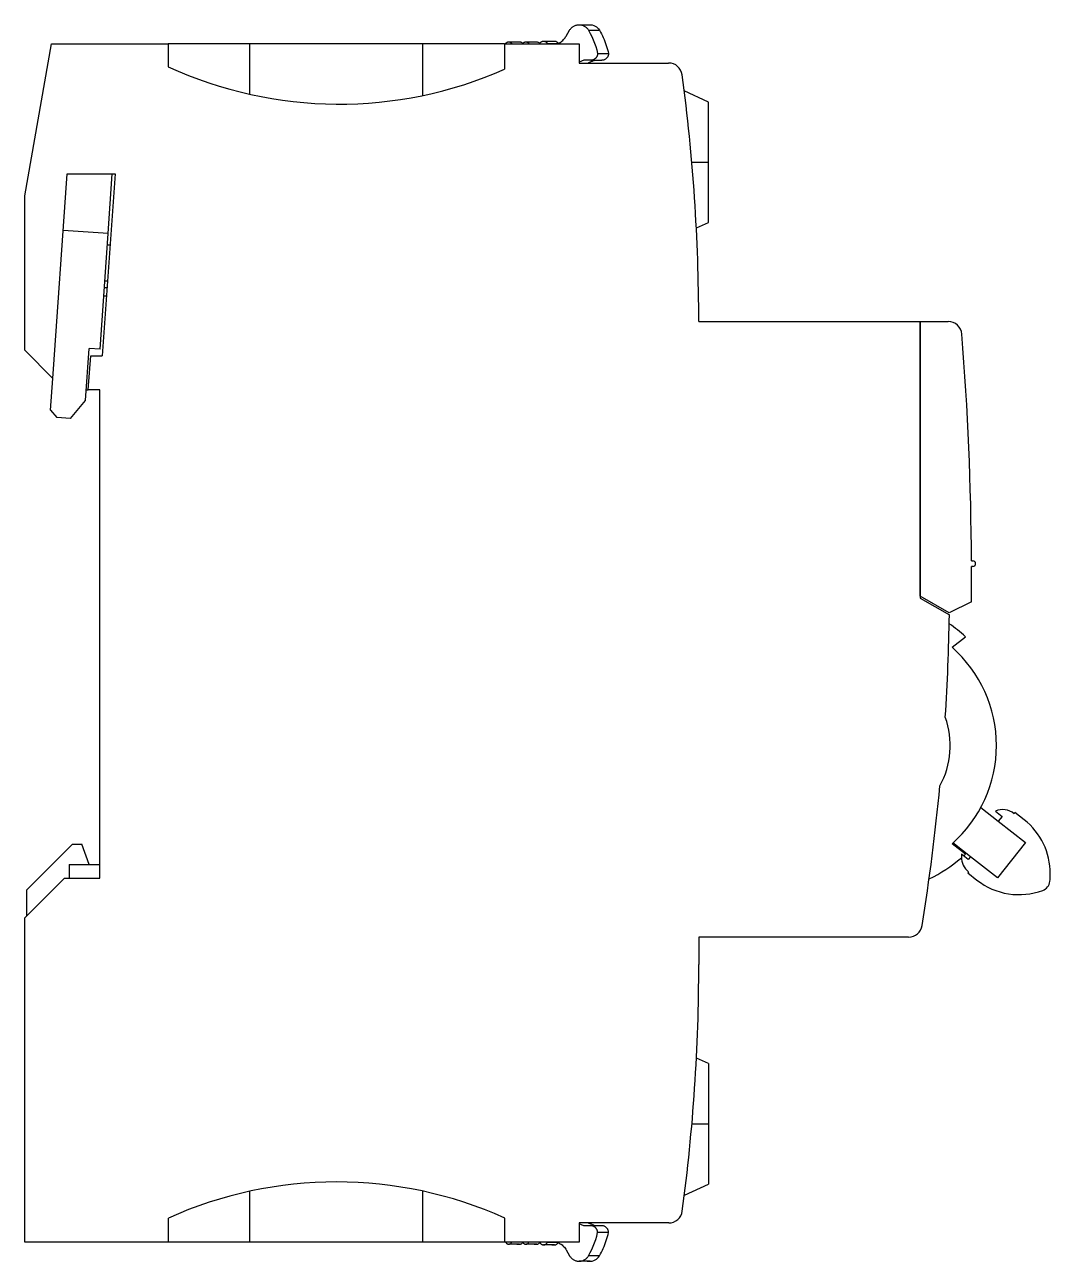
# Model space of a CAD drawing. Header units: millimetres. Extents: x 2268 to 4339, y 1619 to 2163.
# Drawn here: x 3846.4 to 3918.3, y 2011.3 to 2097.9 of the extents above; entities that cross this region are included whole.
import ezdxf

# ---------------------------------------------------------------- set-up
doc = ezdxf.new("R2010")
doc.units = ezdxf.units.MM

msp = doc.modelspace()

# ---------------------------------------------------------------- linework, layer by layer
for p, q in [((3884.841, 2097.748), (3884.882, 2097.771)), ((3884.882, 2097.771), (3884.924, 2097.792)), ((3884.924, 2097.792), (3884.968, 2097.81)), ((3884.968, 2097.81), (3885.012, 2097.826)), ((3885.012, 2097.826), (3885.058, 2097.839)), ((3885.058, 2097.839), (3885.104, 2097.849)), ((3885.104, 2097.849), (3885.15, 2097.856)), ((3885.15, 2097.856), (3885.197, 2097.861)), ((3885.197, 2097.861), (3885.244, 2097.862)), ((3885.244, 2097.862), (3885.292, 2097.861)), ((3885.244, 2097.862), (3885.367, 2097.862)), ((3885.292, 2097.861), (3885.339, 2097.856)), ((3885.339, 2097.856), (3885.385, 2097.849)), ((3885.367, 2097.862), (3885.479, 2097.862)), ((3885.385, 2097.849), (3885.431, 2097.839)), ((3885.431, 2097.839), (3885.477, 2097.826)), ((3885.477, 2097.826), (3885.521, 2097.81)), ((3885.479, 2097.862), (3885.58, 2097.862)), ((3885.521, 2097.81), (3885.565, 2097.792)), ((3885.565, 2097.792), (3885.607, 2097.771)), ((3885.58, 2097.862), (3885.67, 2097.862)), ((3885.607, 2097.771), (3885.648, 2097.748)), ((3885.67, 2097.862), (3885.75, 2097.862)), ((3885.75, 2097.862), (3885.819, 2097.862)), ((3885.819, 2097.862), (3885.878, 2097.862)), ((3885.878, 2097.862), (3885.926, 2097.862)), ((3885.926, 2097.862), (3885.963, 2097.862)), ((3885.963, 2097.862), (3885.989, 2097.862)), ((3885.989, 2097.862), (3886.005, 2097.862)), ((3886.005, 2097.862), (3886.011, 2097.862)), ((3886.011, 2097.862), (3886.064, 2097.86)), ((3886.064, 2097.86), (3886.17, 2097.846)), ((3886.17, 2097.846), (3886.273, 2097.816)), ((3886.273, 2097.816), (3886.37, 2097.773)), ((3886.37, 2097.773), (3886.461, 2097.716)), ((3884.211, 2096.88), (3884.26, 2096.942)), ((3884.26, 2096.942), (3884.305, 2097.006)), ((3884.305, 2097.006), (3884.346, 2097.072)), ((3884.346, 2097.072), (3884.581, 2097.479)), ((3884.581, 2097.479), (3884.606, 2097.519)), ((3884.606, 2097.519), (3884.633, 2097.558)), ((3884.633, 2097.558), (3884.663, 2097.594)), ((3884.663, 2097.594), (3884.695, 2097.629)), ((3884.695, 2097.629), (3884.728, 2097.662)), ((3884.728, 2097.662), (3884.764, 2097.693)), ((3884.764, 2097.693), (3884.802, 2097.721)), ((3884.802, 2097.721), (3884.841, 2097.748)), ((3885.648, 2097.748), (3885.687, 2097.722)), ((3885.687, 2097.722), (3885.725, 2097.693)), ((3885.725, 2097.693), (3885.761, 2097.662)), ((3885.761, 2097.662), (3885.794, 2097.629)), ((3885.794, 2097.629), (3885.826, 2097.595)), ((3885.826, 2097.595), (3885.856, 2097.558)), ((3885.856, 2097.558), (3885.883, 2097.519)), ((3885.883, 2097.519), (3885.908, 2097.479)), ((3885.908, 2097.479), (3886.029, 2097.26)), ((3885.908, 2097.479), (3886.069, 2097.479)), ((3886.029, 2097.26), (3886.139, 2097.035)), ((3886.069, 2097.479), (3886.211, 2097.479)), ((3886.139, 2097.035), (3886.24, 2096.806)), ((3886.211, 2097.479), (3886.334, 2097.479)), ((3886.334, 2097.479), (3886.438, 2097.479)), ((3886.438, 2097.479), (3886.523, 2097.479)), ((3886.461, 2097.716), (3886.543, 2097.647)), ((3886.523, 2097.479), (3886.589, 2097.479)), ((3886.543, 2097.647), (3886.614, 2097.568)), ((3886.589, 2097.479), (3886.636, 2097.479)), ((3886.614, 2097.568), (3886.674, 2097.479)), ((3886.636, 2097.479), (3886.665, 2097.479)), ((3886.665, 2097.479), (3886.674, 2097.479)), ((3886.674, 2097.479), (3886.746, 2097.352)), ((3886.746, 2097.352), (3886.814, 2097.223)), ((3886.814, 2097.223), (3886.879, 2097.092)), ((3886.879, 2097.092), (3886.94, 2096.959)), ((3886.94, 2096.959), (3886.998, 2096.825)), ((3846.413, 2085.893), (3848.285, 2096.518)), ((3848.285, 2096.518), (3856.468, 2096.518)), ((3856.468, 2096.518), (3856.468, 2094.918)), ((3862.166, 2096.518), (3856.468, 2096.518)), ((3862.166, 2096.518), (3862.166, 2092.999)), ((3874.282, 2096.518), (3862.166, 2096.518)), ((3874.282, 2096.518), (3874.282, 2092.907)), ((3880.028, 2096.518), (3874.282, 2096.518)), ((3880.028, 2096.518), (3885.246, 2096.518)), ((3880.028, 2096.518), (3880.028, 2094.748)), ((3880.096, 2096.518), (3880.104, 2096.536)), ((3880.104, 2096.536), (3880.114, 2096.554)), ((3880.114, 2096.554), (3880.126, 2096.57)), ((3880.126, 2096.57), (3880.138, 2096.585)), ((3880.138, 2096.585), (3880.152, 2096.6)), ((3880.152, 2096.6), (3880.168, 2096.613)), ((3880.168, 2096.613), (3880.184, 2096.625)), ((3880.184, 2096.625), (3880.201, 2096.635)), ((3880.201, 2096.635), (3880.219, 2096.644)), ((3880.219, 2096.644), (3880.237, 2096.651)), ((3880.237, 2096.651), (3880.257, 2096.657)), ((3880.257, 2096.657), (3880.276, 2096.661)), ((3880.276, 2096.661), (3880.296, 2096.664)), ((3880.296, 2096.664), (3880.316, 2096.665)), ((3880.316, 2096.665), (3880.336, 2096.664)), ((3880.316, 2096.665), (3880.438, 2096.665)), ((3880.336, 2096.664), (3880.357, 2096.661)), ((3880.357, 2096.661), (3880.377, 2096.657)), ((3880.377, 2096.657), (3880.396, 2096.651)), ((3880.396, 2096.651), (3880.415, 2096.643)), ((3880.415, 2096.643), (3880.434, 2096.634)), ((3880.434, 2096.634), (3880.451, 2096.623)), ((3880.438, 2096.665), (3880.55, 2096.665)), ((3880.451, 2096.623), (3880.467, 2096.611)), ((3880.467, 2096.611), (3880.483, 2096.597)), ((3880.483, 2096.597), (3880.497, 2096.583)), ((3880.497, 2096.583), (3880.51, 2096.567)), ((3880.51, 2096.567), (3880.521, 2096.55)), ((3880.521, 2096.55), (3880.531, 2096.532)), ((3880.531, 2096.532), (3880.532, 2096.529)), ((3880.531, 2096.532), (3880.692, 2096.532)), ((3880.532, 2096.529), (3880.533, 2096.527)), ((3880.533, 2096.527), (3880.534, 2096.525)), ((3880.534, 2096.525), (3880.536, 2096.523)), ((3880.536, 2096.523), (3880.537, 2096.52)), ((3880.537, 2096.52), (3880.538, 2096.518)), ((3880.55, 2096.665), (3880.651, 2096.665)), ((3880.651, 2096.665), (3880.742, 2096.665)), ((3880.692, 2096.532), (3880.834, 2096.532)), ((3880.742, 2096.665), (3880.821, 2096.665)), ((3880.821, 2096.665), (3880.891, 2096.665)), ((3880.834, 2096.532), (3880.957, 2096.532)), ((3880.891, 2096.665), (3880.949, 2096.665)), ((3880.949, 2096.665), (3880.997, 2096.665)), ((3880.957, 2096.532), (3881.061, 2096.532)), ((3880.997, 2096.665), (3881.034, 2096.665)), ((3881.034, 2096.665), (3881.061, 2096.665)), ((3881.061, 2096.665), (3881.077, 2096.665)), ((3881.061, 2096.532), (3881.146, 2096.532)), ((3881.077, 2096.665), (3881.082, 2096.665)), ((3881.082, 2096.665), (3881.112, 2096.663)), ((3881.112, 2096.663), (3881.145, 2096.656)), ((3881.145, 2096.656), (3881.161, 2096.652)), ((3881.146, 2096.532), (3881.212, 2096.532)), ((3881.161, 2096.652), (3881.177, 2096.645)), ((3881.177, 2096.645), (3881.192, 2096.638)), ((3881.192, 2096.638), (3881.207, 2096.63)), ((3881.207, 2096.63), (3881.234, 2096.61)), ((3881.212, 2096.532), (3881.259, 2096.532)), ((3881.234, 2096.61), (3881.259, 2096.587)), ((3881.259, 2096.587), (3881.28, 2096.561)), ((3881.259, 2096.532), (3881.288, 2096.532)), ((3881.28, 2096.561), (3881.289, 2096.547)), ((3881.288, 2096.532), (3881.297, 2096.532)), ((3881.289, 2096.547), (3881.297, 2096.532)), ((3881.292, 2096.518), (3881.293, 2096.52)), ((3881.293, 2096.52), (3881.294, 2096.523)), ((3881.294, 2096.523), (3881.295, 2096.525)), ((3881.295, 2096.525), (3881.297, 2096.527)), ((3881.297, 2096.532), (3881.297, 2096.531)), ((3881.297, 2096.531), (3881.297, 2096.531)), ((3881.297, 2096.531), (3881.298, 2096.531)), ((3881.297, 2096.527), (3881.298, 2096.53)), ((3881.298, 2096.53), (3881.299, 2096.532)), ((3881.298, 2096.531), (3881.298, 2096.53)), ((3881.298, 2096.53), (3881.298, 2096.53)), ((3881.298, 2096.53), (3881.298, 2096.53)), ((3881.299, 2096.532), (3881.306, 2096.546)), ((3881.306, 2096.546), (3881.315, 2096.559)), ((3881.315, 2096.559), (3881.324, 2096.571)), ((3881.324, 2096.571), (3881.334, 2096.584)), ((3881.334, 2096.584), (3881.345, 2096.595)), ((3881.345, 2096.595), (3881.356, 2096.606)), ((3881.356, 2096.606), (3881.368, 2096.616)), ((3881.368, 2096.616), (3881.381, 2096.625)), ((3881.381, 2096.625), (3881.394, 2096.633)), ((3881.394, 2096.633), (3881.408, 2096.64)), ((3881.408, 2096.64), (3881.422, 2096.647)), ((3881.422, 2096.647), (3881.437, 2096.652)), ((3881.437, 2096.652), (3881.452, 2096.657)), ((3881.452, 2096.657), (3881.467, 2096.66)), ((3881.467, 2096.66), (3881.482, 2096.663)), ((3881.482, 2096.663), (3881.498, 2096.664)), ((3881.498, 2096.664), (3881.514, 2096.665)), ((3881.514, 2096.665), (3881.529, 2096.664)), ((3881.514, 2096.665), (3881.636, 2096.665)), ((3881.529, 2096.664), (3881.545, 2096.663)), ((3881.545, 2096.663), (3881.56, 2096.66)), ((3881.56, 2096.66), (3881.575, 2096.657)), ((3881.575, 2096.657), (3881.59, 2096.652)), ((3881.59, 2096.652), (3881.605, 2096.647)), ((3881.605, 2096.647), (3881.619, 2096.64)), ((3881.619, 2096.64), (3881.633, 2096.633)), ((3881.633, 2096.633), (3881.646, 2096.625)), ((3881.636, 2096.665), (3881.748, 2096.665)), ((3881.646, 2096.625), (3881.659, 2096.616)), ((3881.659, 2096.616), (3881.671, 2096.606)), ((3881.671, 2096.606), (3881.682, 2096.595)), ((3881.682, 2096.595), (3881.693, 2096.584)), ((3881.693, 2096.584), (3881.703, 2096.572)), ((3881.703, 2096.572), (3881.712, 2096.559)), ((3881.712, 2096.559), (3881.721, 2096.546)), ((3881.721, 2096.546), (3881.728, 2096.532)), ((3881.728, 2096.532), (3881.729, 2096.53)), ((3881.728, 2096.532), (3881.897, 2096.532)), ((3881.729, 2096.53), (3881.73, 2096.527)), ((3881.73, 2096.527), (3881.732, 2096.525)), ((3881.732, 2096.525), (3881.733, 2096.523)), ((3881.733, 2096.523), (3881.734, 2096.52)), ((3881.734, 2096.52), (3881.735, 2096.518)), ((3881.748, 2096.665), (3881.849, 2096.665)), ((3881.849, 2096.665), (3881.939, 2096.665)), ((3881.897, 2096.532), (3882.045, 2096.532)), ((3881.939, 2096.665), (3882.019, 2096.665)), ((3882.019, 2096.665), (3882.088, 2096.665)), ((3882.045, 2096.532), (3882.172, 2096.532)), ((3882.088, 2096.665), (3882.147, 2096.665)), ((3882.147, 2096.665), (3882.195, 2096.665)), ((3882.172, 2096.532), (3882.278, 2096.532)), ((3882.195, 2096.665), (3882.232, 2096.665)), ((3882.232, 2096.665), (3882.258, 2096.665)), ((3882.258, 2096.665), (3882.274, 2096.665)), ((3882.274, 2096.665), (3882.28, 2096.665)), ((3882.278, 2096.532), (3882.363, 2096.532)), ((3882.28, 2096.665), (3882.317, 2096.662)), ((3882.317, 2096.662), (3882.353, 2096.653)), ((3882.353, 2096.653), (3882.388, 2096.639)), ((3882.363, 2096.532), (3882.427, 2096.532)), ((3882.388, 2096.639), (3882.42, 2096.619)), ((3882.42, 2096.619), (3882.449, 2096.595)), ((3882.427, 2096.532), (3882.47, 2096.532)), ((3882.449, 2096.595), (3882.473, 2096.567)), ((3882.47, 2096.532), (3882.491, 2096.532)), ((3882.473, 2096.567), (3882.493, 2096.535)), ((3882.484, 2096.518), (3882.486, 2096.522)), ((3882.486, 2096.522), (3882.488, 2096.525)), ((3882.488, 2096.525), (3882.49, 2096.529)), ((3882.49, 2096.529), (3882.492, 2096.533)), ((3882.492, 2096.533), (3882.494, 2096.537)), ((3882.494, 2096.537), (3882.495, 2096.54)), ((3882.495, 2096.54), (3882.504, 2096.558)), ((3882.504, 2096.558), (3882.513, 2096.575)), ((3882.513, 2096.575), (3882.524, 2096.591)), ((3882.524, 2096.591), (3882.536, 2096.607)), ((3882.536, 2096.607), (3882.549, 2096.622)), ((3882.549, 2096.622), (3882.563, 2096.636)), ((3882.563, 2096.636), (3882.577, 2096.649)), ((3882.577, 2096.649), (3882.593, 2096.66)), ((3882.593, 2096.66), (3882.609, 2096.671)), ((3882.609, 2096.671), (3882.627, 2096.681)), ((3882.627, 2096.681), (3882.644, 2096.689)), ((3882.644, 2096.689), (3882.662, 2096.696)), ((3882.662, 2096.696), (3882.681, 2096.702)), ((3882.681, 2096.702), (3882.7, 2096.707)), ((3882.7, 2096.707), (3882.719, 2096.71)), ((3882.719, 2096.71), (3882.739, 2096.712)), ((3882.739, 2096.712), (3882.759, 2096.713)), ((3882.759, 2096.713), (3882.778, 2096.712)), ((3882.759, 2096.713), (3882.881, 2096.713)), ((3882.778, 2096.712), (3882.798, 2096.71)), ((3882.798, 2096.71), (3882.817, 2096.707)), ((3882.817, 2096.707), (3882.836, 2096.702)), ((3882.836, 2096.702), (3882.855, 2096.696)), ((3882.855, 2096.696), (3882.873, 2096.689)), ((3882.873, 2096.689), (3882.891, 2096.681)), ((3882.881, 2096.713), (3882.993, 2096.713)), ((3882.891, 2096.681), (3882.908, 2096.671)), ((3882.908, 2096.671), (3882.924, 2096.66)), ((3882.924, 2096.66), (3882.94, 2096.649)), ((3882.94, 2096.649), (3882.954, 2096.636)), ((3882.954, 2096.636), (3882.968, 2096.622)), ((3882.968, 2096.622), (3882.981, 2096.607)), ((3882.981, 2096.607), (3882.993, 2096.592)), ((3882.993, 2096.713), (3883.094, 2096.713)), ((3882.993, 2096.592), (3883.004, 2096.575)), ((3883.004, 2096.575), (3883.013, 2096.558)), ((3883.013, 2096.558), (3883.022, 2096.54)), ((3883.022, 2096.54), (3883.024, 2096.537)), ((3883.022, 2096.54), (3883.188, 2096.54)), ((3883.024, 2096.537), (3883.025, 2096.533)), ((3883.025, 2096.533), (3883.027, 2096.529)), ((3883.027, 2096.529), (3883.029, 2096.525)), ((3883.029, 2096.525), (3883.031, 2096.522)), ((3883.031, 2096.522), (3883.033, 2096.518)), ((3883.094, 2096.713), (3883.184, 2096.713)), ((3883.184, 2096.713), (3883.264, 2096.713)), ((3883.188, 2096.54), (3883.334, 2096.54)), ((3883.264, 2096.713), (3883.333, 2096.713)), ((3883.333, 2096.713), (3883.392, 2096.713)), ((3883.334, 2096.54), (3883.46, 2096.541)), ((3883.392, 2096.713), (3883.44, 2096.713)), ((3883.44, 2096.713), (3883.477, 2096.713)), ((3883.46, 2096.541), (3883.565, 2096.541)), ((3883.477, 2096.713), (3883.503, 2096.713)), ((3883.503, 2096.713), (3883.519, 2096.713)), ((3883.519, 2096.713), (3883.525, 2096.713)), ((3883.525, 2096.713), (3883.546, 2096.712)), ((3883.546, 2096.712), (3883.567, 2096.71)), ((3883.565, 2096.541), (3883.65, 2096.541)), ((3883.567, 2096.71), (3883.588, 2096.706)), ((3883.588, 2096.706), (3883.609, 2096.7)), ((3883.609, 2096.7), (3883.629, 2096.693)), ((3883.629, 2096.693), (3883.649, 2096.685)), ((3883.649, 2096.685), (3883.668, 2096.675)), ((3883.65, 2096.541), (3883.715, 2096.541)), ((3883.668, 2096.675), (3883.686, 2096.663)), ((3883.686, 2096.663), (3883.703, 2096.651)), ((3883.703, 2096.651), (3883.719, 2096.637)), ((3883.706, 2096.518), (3883.778, 2096.549)), ((3883.715, 2096.541), (3883.759, 2096.541)), ((3883.719, 2096.637), (3883.735, 2096.622)), ((3883.735, 2096.622), (3883.749, 2096.606)), ((3883.749, 2096.606), (3883.761, 2096.588)), ((3883.761, 2096.588), (3883.773, 2096.57)), ((3883.773, 2096.57), (3883.783, 2096.552)), ((3883.778, 2096.549), (3883.848, 2096.585)), ((3883.848, 2096.585), (3883.916, 2096.625)), ((3883.916, 2096.625), (3883.981, 2096.668)), ((3883.981, 2096.668), (3884.043, 2096.716)), ((3884.043, 2096.716), (3884.102, 2096.768)), ((3884.102, 2096.768), (3884.158, 2096.822)), ((3884.158, 2096.822), (3884.211, 2096.88)), ((3885.246, 2096.518), (3885.246, 2095.181)), ((3886.24, 2096.806), (3886.331, 2096.572)), ((3886.331, 2096.572), (3886.412, 2096.335)), ((3886.412, 2096.335), (3886.482, 2096.095)), ((3886.482, 2096.095), (3886.542, 2095.851)), ((3886.998, 2096.825), (3887.053, 2096.69)), ((3887.053, 2096.69), (3887.104, 2096.553)), ((3887.104, 2096.553), (3887.152, 2096.415)), ((3887.152, 2096.415), (3887.196, 2096.275)), ((3887.196, 2096.275), (3887.237, 2096.135)), ((3887.237, 2096.135), (3887.274, 2095.994)), ((3885.584, 2095.372), (3885.246, 2095.237)), ((3885.246, 2095.181), (3891.519, 2095.181)), ((3886.063, 2095.372), (3885.584, 2095.372)), ((3885.911, 2095.197), (3885.871, 2095.181)), ((3885.951, 2095.213), (3885.911, 2095.197)), ((3885.991, 2095.229), (3885.951, 2095.213)), ((3886.031, 2095.245), (3885.991, 2095.229)), ((3886.071, 2095.261), (3886.031, 2095.245)), ((3886.084, 2095.373), (3886.063, 2095.372)), ((3886.063, 2095.372), (3886.224, 2095.372)), ((3886.111, 2095.277), (3886.071, 2095.261)), ((3886.106, 2095.374), (3886.084, 2095.373)), ((3886.127, 2095.377), (3886.106, 2095.374)), ((3886.151, 2095.293), (3886.111, 2095.277)), ((3886.148, 2095.38), (3886.127, 2095.377)), ((3886.169, 2095.384), (3886.148, 2095.38)), ((3886.19, 2095.309), (3886.151, 2095.293)), ((3886.19, 2095.39), (3886.169, 2095.384)), ((3886.211, 2095.396), (3886.19, 2095.39)), ((3886.23, 2095.324), (3886.19, 2095.309)), ((3886.231, 2095.403), (3886.211, 2095.396)), ((3886.224, 2095.372), (3886.365, 2095.372)), ((3886.27, 2095.34), (3886.23, 2095.324)), ((3886.251, 2095.411), (3886.231, 2095.403)), ((3886.27, 2095.42), (3886.251, 2095.411)), ((3886.29, 2095.43), (3886.27, 2095.42)), ((3886.31, 2095.356), (3886.27, 2095.34)), ((3886.308, 2095.44), (3886.29, 2095.43)), ((3886.327, 2095.452), (3886.308, 2095.44)), ((3886.35, 2095.372), (3886.31, 2095.356)), ((3886.344, 2095.464), (3886.327, 2095.452)), ((3886.361, 2095.477), (3886.344, 2095.464)), ((3886.378, 2095.491), (3886.361, 2095.477)), ((3886.365, 2095.372), (3886.488, 2095.372)), ((3886.394, 2095.505), (3886.378, 2095.491)), ((3886.409, 2095.52), (3886.394, 2095.505)), ((3886.423, 2095.536), (3886.409, 2095.52)), ((3886.437, 2095.553), (3886.423, 2095.536)), ((3886.45, 2095.57), (3886.437, 2095.553)), ((3886.462, 2095.587), (3886.45, 2095.57)), ((3886.474, 2095.606), (3886.462, 2095.587)), ((3886.484, 2095.624), (3886.474, 2095.606)), ((3886.494, 2095.643), (3886.484, 2095.624)), ((3886.488, 2095.372), (3886.592, 2095.372)), ((3886.503, 2095.663), (3886.494, 2095.643)), ((3886.511, 2095.683), (3886.503, 2095.663)), ((3886.518, 2095.703), (3886.511, 2095.683)), ((3886.524, 2095.724), (3886.518, 2095.703)), ((3886.53, 2095.745), (3886.524, 2095.724)), ((3886.534, 2095.766), (3886.53, 2095.745)), ((3886.537, 2095.787), (3886.534, 2095.766)), ((3886.54, 2095.808), (3886.537, 2095.787)), ((3886.541, 2095.83), (3886.54, 2095.808)), ((3886.542, 2095.851), (3886.541, 2095.83)), ((3886.542, 2095.851), (3886.702, 2095.851)), ((3886.592, 2095.372), (3886.678, 2095.372)), ((3886.678, 2095.372), (3886.744, 2095.372)), ((3886.702, 2095.851), (3886.844, 2095.851)), ((3886.744, 2095.372), (3886.791, 2095.372)), ((3886.791, 2095.372), (3886.819, 2095.372)), ((3886.819, 2095.372), (3886.829, 2095.372)), ((3886.863, 2095.374), (3886.829, 2095.372)), ((3886.844, 2095.851), (3886.967, 2095.851)), ((3886.897, 2095.377), (3886.863, 2095.374)), ((3886.931, 2095.383), (3886.897, 2095.377)), ((3886.964, 2095.392), (3886.931, 2095.383)), ((3886.996, 2095.403), (3886.964, 2095.392)), ((3886.967, 2095.851), (3887.071, 2095.851)), ((3887.028, 2095.416), (3886.996, 2095.403)), ((3887.058, 2095.431), (3887.028, 2095.416)), ((3887.088, 2095.448), (3887.058, 2095.431)), ((3887.071, 2095.851), (3887.156, 2095.851)), ((3887.116, 2095.468), (3887.088, 2095.448)), ((3887.142, 2095.489), (3887.116, 2095.468)), ((3887.167, 2095.513), (3887.142, 2095.489)), ((3887.156, 2095.851), (3887.223, 2095.851)), ((3887.191, 2095.538), (3887.167, 2095.513)), ((3887.212, 2095.564), (3887.191, 2095.538)), ((3887.232, 2095.592), (3887.212, 2095.564)), ((3887.223, 2095.851), (3887.27, 2095.851)), ((3887.249, 2095.622), (3887.232, 2095.592)), ((3887.264, 2095.652), (3887.249, 2095.622)), ((3887.278, 2095.684), (3887.264, 2095.652)), ((3887.27, 2095.851), (3887.298, 2095.851)), ((3887.274, 2095.994), (3887.308, 2095.851)), ((3887.288, 2095.716), (3887.278, 2095.684)), ((3887.297, 2095.75), (3887.288, 2095.716)), ((3887.303, 2095.783), (3887.297, 2095.75)), ((3887.298, 2095.851), (3887.308, 2095.851)), ((3887.306, 2095.817), (3887.303, 2095.783)), ((3887.308, 2095.851), (3887.306, 2095.817)), ((3894.301, 2092.448), (3892.614, 2093.228)), ((3894.301, 2088.234), (3894.301, 2092.448)), ((3893.145, 2088.234), (3894.301, 2088.234)), ((3894.301, 2084.02), (3894.301, 2088.234)), ((3848.379, 2073.1), (3849.379, 2087.425)), ((3849.379, 2087.425), (3852.739, 2087.425)), ((3852.739, 2087.425), (3851.849, 2074.683)), ((3852.255, 2083.244), (3852.547, 2087.425)), ((3846.413, 2075.066), (3846.413, 2085.893)), ((3893.461, 2083.632), (3894.301, 2084.02)), ((3852.255, 2083.244), (3849.102, 2083.464)), ((3851.689, 2075.138), (3852.255, 2083.244)), ((3852.39, 2082.418), (3852.197, 2082.418)), ((3852.024, 2079.934), (3852.216, 2079.934)), ((3851.951, 2078.883), (3852.143, 2078.883)), ((3851.991, 2079.456), (3852.183, 2079.456)), ((3893.627, 2077.081), (3909.142, 2077.081)), ((3909.142, 2077.081), (3909.142, 2057.718)), ((3909.142, 2077.081), (3911.102, 2077.081)), ((3909.142, 2057.857), (3909.142, 2077.081)), ((3848.379, 2073.1), (3846.413, 2075.066)), ((3850.671, 2071.561), (3850.925, 2075.191)), ((3850.866, 2072.289), (3851.033, 2074.683)), ((3851.689, 2075.138), (3850.925, 2075.191)), ((3851.033, 2074.683), (3851.849, 2074.683)), ((3848.223, 2070.868), (3848.379, 2073.1)), ((3850.722, 2072.289), (3850.866, 2072.289)), ((3851.683, 2072.289), (3850.866, 2072.289)), ((3851.683, 2038.098), (3851.683, 2072.289)), ((3849.622, 2070.29), (3850.671, 2071.561)), ((3848.223, 2070.868), (3848.667, 2070.357)), ((3849.622, 2070.29), (3848.667, 2070.357)), ((3912.731, 2060.322), (3912.827, 2060.322)), ((3912.827, 2059.939), (3912.732, 2059.939)), ((3911.177, 2056.682), (3909.142, 2057.857)), ((3909.142, 2057.718), (3911.184, 2056.54)), ((3912.723, 2057.449), (3911.177, 2056.682)), ((3911.374, 2054.276), (3912.312, 2055.013)), ((3913.388, 2043.057), (3914.612, 2042.096)), ((3914.404, 2042.807), (3914.878, 2042.434)), ((3914.878, 2042.434), (3914.612, 2042.096)), ((3915.781, 2042.7), (3915.721, 2042.624)), ((3916.422, 2042.195), (3915.781, 2042.7)), ((3914.612, 2042.096), (3916.506, 2040.608)), ((3846.56, 2037.284), (3849.768, 2040.493)), ((3849.768, 2040.493), (3850.408, 2040.493)), ((3850.917, 2039.056), (3850.408, 2040.493)), ((3912.309, 2039.78), (3911.371, 2040.517)), ((3912.659, 2039.61), (3911.434, 2040.573)), ((3912.511, 2039.422), (3912.037, 2039.795)), ((3916.506, 2040.608), (3914.553, 2038.122)), ((3849.528, 2039.056), (3851.683, 2039.056)), ((3849.528, 2039.056), (3849.528, 2038.098)), ((3912.659, 2039.61), (3912.511, 2039.422)), ((3914.553, 2038.122), (3912.659, 2039.61)), ((3846.418, 2035.323), (3849.193, 2038.098)), ((3849.193, 2038.098), (3851.683, 2038.098)), ((3912.526, 2038.558), (3912.467, 2038.482)), ((3912.467, 2038.482), (3913.109, 2037.978)), ((3846.56, 2035.464), (3846.56, 2037.284)), ((3846.418, 2012.623), (3846.418, 2035.323)), ((3908.331, 2033.986), (3893.631, 2033.984)), ((3893.631, 2033.984), (3893.631, 2032.069)), ((3894.301, 2025.121), (3893.466, 2025.508)), ((3894.301, 2025.121), (3894.301, 2020.907)), ((3893.15, 2020.907), (3894.301, 2020.907)), ((3894.301, 2020.907), (3894.301, 2016.693)), ((3892.621, 2015.916), (3894.301, 2016.693)), ((3862.173, 2012.623), (3862.173, 2016.187)), ((3874.289, 2012.623), (3874.289, 2016.199)), ((3856.476, 2012.623), (3856.476, 2014.312)), ((3880.035, 2012.623), (3880.035, 2014.314)), ((3891.526, 2013.968), (3885.253, 2013.967)), ((3885.253, 2013.967), (3885.253, 2012.623)), ((3885.584, 2013.776), (3885.253, 2013.908)), ((3886.063, 2013.776), (3885.584, 2013.776)), ((3885.911, 2013.951), (3885.871, 2013.967)), ((3885.951, 2013.935), (3885.911, 2013.951)), ((3885.991, 2013.92), (3885.951, 2013.935)), ((3886.031, 2013.904), (3885.991, 2013.92)), ((3886.071, 2013.888), (3886.031, 2013.904)), ((3886.084, 2013.775), (3886.063, 2013.776)), ((3886.224, 2013.776), (3886.063, 2013.776)), ((3886.111, 2013.872), (3886.071, 2013.888)), ((3886.106, 2013.774), (3886.084, 2013.775)), ((3886.127, 2013.772), (3886.106, 2013.774)), ((3886.151, 2013.856), (3886.111, 2013.872)), ((3886.19, 2013.84), (3886.151, 2013.856)), ((3886.23, 2013.824), (3886.19, 2013.84)), ((3886.365, 2013.776), (3886.224, 2013.776)), ((3886.27, 2013.808), (3886.23, 2013.824)), ((3886.31, 2013.792), (3886.27, 2013.808)), ((3886.35, 2013.776), (3886.31, 2013.792)), ((3886.488, 2013.776), (3886.365, 2013.776)), ((3886.592, 2013.776), (3886.488, 2013.776)), ((3886.678, 2013.776), (3886.592, 2013.776)), ((3886.744, 2013.776), (3886.678, 2013.776)), ((3886.791, 2013.776), (3886.744, 2013.776)), ((3886.819, 2013.776), (3886.791, 2013.776)), ((3886.829, 2013.776), (3886.819, 2013.776)), ((3886.863, 2013.775), (3886.829, 2013.776)), ((3886.897, 2013.771), (3886.863, 2013.775)), ((3886.148, 2013.768), (3886.127, 2013.772)), ((3886.169, 2013.764), (3886.148, 2013.768)), ((3886.19, 2013.759), (3886.169, 2013.764)), ((3886.211, 2013.752), (3886.19, 2013.759)), ((3886.231, 2013.745), (3886.211, 2013.752)), ((3886.251, 2013.737), (3886.231, 2013.745)), ((3886.271, 2013.728), (3886.251, 2013.737)), ((3886.29, 2013.719), (3886.271, 2013.728)), ((3886.308, 2013.708), (3886.29, 2013.719)), ((3886.327, 2013.697), (3886.308, 2013.708)), ((3886.344, 2013.684), (3886.327, 2013.697)), ((3886.361, 2013.671), (3886.344, 2013.684)), ((3886.378, 2013.658), (3886.361, 2013.671)), ((3886.394, 2013.643), (3886.378, 2013.658)), ((3886.409, 2013.628), (3886.394, 2013.643)), ((3886.423, 2013.612), (3886.409, 2013.628)), ((3886.412, 2012.813), (3886.482, 2013.054)), ((3886.437, 2013.596), (3886.423, 2013.612)), ((3886.45, 2013.579), (3886.437, 2013.596)), ((3886.462, 2013.561), (3886.45, 2013.579)), ((3886.474, 2013.543), (3886.462, 2013.561)), ((3886.484, 2013.524), (3886.474, 2013.543)), ((3886.482, 2013.054), (3886.542, 2013.297)), ((3886.494, 2013.505), (3886.484, 2013.524)), ((3886.503, 2013.485), (3886.494, 2013.505)), ((3886.511, 2013.465), (3886.503, 2013.485)), ((3886.518, 2013.445), (3886.511, 2013.465)), ((3886.524, 2013.424), (3886.518, 2013.445)), ((3886.53, 2013.404), (3886.524, 2013.424)), ((3886.534, 2013.383), (3886.53, 2013.404)), ((3886.537, 2013.361), (3886.534, 2013.383)), ((3886.54, 2013.34), (3886.537, 2013.361)), ((3886.541, 2013.319), (3886.54, 2013.34)), ((3886.542, 2013.297), (3886.541, 2013.319)), ((3886.702, 2013.297), (3886.542, 2013.297)), ((3886.844, 2013.297), (3886.702, 2013.297)), ((3886.967, 2013.297), (3886.844, 2013.297)), ((3886.931, 2013.765), (3886.897, 2013.771)), ((3886.964, 2013.757), (3886.931, 2013.765)), ((3886.996, 2013.746), (3886.964, 2013.757)), ((3887.071, 2013.297), (3886.967, 2013.297)), ((3887.028, 2013.733), (3886.996, 2013.746)), ((3887.058, 2013.717), (3887.028, 2013.733)), ((3887.088, 2013.7), (3887.058, 2013.717)), ((3887.156, 2013.297), (3887.071, 2013.297)), ((3887.116, 2013.68), (3887.088, 2013.7)), ((3887.143, 2013.659), (3887.116, 2013.68)), ((3887.168, 2013.636), (3887.143, 2013.659)), ((3887.223, 2013.297), (3887.156, 2013.297)), ((3887.191, 2013.611), (3887.168, 2013.636)), ((3887.212, 2013.584), (3887.191, 2013.611)), ((3887.197, 2012.873), (3887.237, 2013.014)), ((3887.232, 2013.556), (3887.212, 2013.584)), ((3887.27, 2013.297), (3887.223, 2013.297)), ((3887.249, 2013.527), (3887.232, 2013.556)), ((3887.237, 2013.014), (3887.274, 2013.155)), ((3887.265, 2013.496), (3887.249, 2013.527)), ((3887.278, 2013.464), (3887.265, 2013.496)), ((3887.298, 2013.297), (3887.27, 2013.297)), ((3887.274, 2013.155), (3887.308, 2013.297)), ((3887.288, 2013.432), (3887.278, 2013.464)), ((3887.297, 2013.399), (3887.288, 2013.432)), ((3887.303, 2013.365), (3887.297, 2013.399)), ((3887.308, 2013.297), (3887.298, 2013.297)), ((3887.307, 2013.331), (3887.303, 2013.365)), ((3887.308, 2013.297), (3887.307, 2013.331)), ((3856.476, 2012.623), (3846.418, 2012.623)), ((3862.173, 2012.623), (3856.476, 2012.623)), ((3874.289, 2012.623), (3862.173, 2012.623)), ((3880.035, 2012.623), (3874.289, 2012.623)), ((3885.253, 2012.623), (3880.035, 2012.623)), ((3880.099, 2012.623), (3880.107, 2012.606)), ((3880.107, 2012.606), (3880.118, 2012.589)), ((3880.118, 2012.589), (3880.129, 2012.573)), ((3880.129, 2012.573), (3880.142, 2012.558)), ((3880.142, 2012.558), (3880.156, 2012.545)), ((3880.156, 2012.545), (3880.171, 2012.532)), ((3880.171, 2012.532), (3880.187, 2012.521)), ((3880.187, 2012.521), (3880.204, 2012.511)), ((3880.204, 2012.511), (3880.221, 2012.502)), ((3880.221, 2012.502), (3880.239, 2012.495)), ((3880.239, 2012.495), (3880.258, 2012.49)), ((3880.258, 2012.49), (3880.277, 2012.486)), ((3880.277, 2012.486), (3880.297, 2012.483)), ((3880.297, 2012.483), (3880.316, 2012.483)), ((3880.316, 2012.483), (3880.337, 2012.483)), ((3880.439, 2012.483), (3880.316, 2012.483)), ((3880.337, 2012.483), (3880.357, 2012.486)), ((3880.357, 2012.486), (3880.377, 2012.49)), ((3880.377, 2012.49), (3880.397, 2012.496)), ((3880.397, 2012.496), (3880.416, 2012.504)), ((3880.416, 2012.504), (3880.434, 2012.513)), ((3880.434, 2012.513), (3880.451, 2012.524)), ((3880.55, 2012.483), (3880.439, 2012.483)), ((3880.451, 2012.524), (3880.468, 2012.536)), ((3880.468, 2012.536), (3880.483, 2012.55)), ((3880.483, 2012.55), (3880.497, 2012.565)), ((3880.497, 2012.565), (3880.51, 2012.581)), ((3880.51, 2012.581), (3880.521, 2012.598)), ((3880.521, 2012.598), (3880.531, 2012.615)), ((3880.531, 2012.615), (3880.532, 2012.617)), ((3880.692, 2012.616), (3880.531, 2012.615)), ((3880.532, 2012.618), (3880.533, 2012.619)), ((3880.532, 2012.617), (3880.532, 2012.618)), ((3880.533, 2012.619), (3880.534, 2012.621)), ((3880.534, 2012.622), (3880.535, 2012.623)), ((3880.534, 2012.621), (3880.534, 2012.622)), ((3880.651, 2012.483), (3880.55, 2012.483)), ((3880.742, 2012.483), (3880.651, 2012.483)), ((3880.834, 2012.616), (3880.692, 2012.616)), ((3880.822, 2012.483), (3880.742, 2012.483)), ((3880.891, 2012.483), (3880.822, 2012.483)), ((3880.957, 2012.616), (3880.834, 2012.616)), ((3880.949, 2012.483), (3880.891, 2012.483)), ((3880.891, 2012.483), (3880.949, 2012.483)), ((3880.997, 2012.483), (3880.949, 2012.483)), ((3880.949, 2012.483), (3880.997, 2012.483)), ((3881.061, 2012.616), (3880.957, 2012.616)), ((3881.034, 2012.483), (3880.997, 2012.483)), ((3880.997, 2012.483), (3881.034, 2012.483)), ((3881.061, 2012.483), (3881.034, 2012.483)), ((3881.034, 2012.483), (3881.061, 2012.483)), ((3881.146, 2012.616), (3881.061, 2012.616)), ((3881.077, 2012.483), (3881.061, 2012.483)), ((3881.061, 2012.483), (3881.077, 2012.483)), ((3881.082, 2012.483), (3881.077, 2012.483)), ((3881.077, 2012.483), (3881.082, 2012.483)), ((3881.082, 2012.483), (3881.112, 2012.484)), ((3881.112, 2012.484), (3881.145, 2012.491)), ((3881.145, 2012.491), (3881.161, 2012.496)), ((3881.212, 2012.616), (3881.146, 2012.616)), ((3881.161, 2012.496), (3881.177, 2012.502)), ((3881.177, 2012.502), (3881.192, 2012.509)), ((3881.192, 2012.509), (3881.207, 2012.517)), ((3881.207, 2012.517), (3881.235, 2012.537)), ((3881.259, 2012.616), (3881.212, 2012.616)), ((3881.235, 2012.537), (3881.259, 2012.56)), ((3881.288, 2012.616), (3881.259, 2012.616)), ((3881.259, 2012.56), (3881.28, 2012.586)), ((3881.28, 2012.586), (3881.289, 2012.601)), ((3881.297, 2012.616), (3881.288, 2012.616)), ((3881.289, 2012.601), (3881.297, 2012.616)), ((3881.295, 2012.623), (3881.296, 2012.622)), ((3881.296, 2012.622), (3881.297, 2012.621)), ((3881.297, 2012.621), (3881.297, 2012.619)), ((3881.297, 2012.619), (3881.298, 2012.618)), ((3881.297, 2012.616), (3881.297, 2012.616)), ((3881.297, 2012.616), (3881.298, 2012.616)), ((3881.298, 2012.618), (3881.299, 2012.617)), ((3881.298, 2012.617), (3881.298, 2012.618)), ((3881.298, 2012.616), (3881.298, 2012.617)), ((3881.298, 2012.617), (3881.298, 2012.617)), ((3881.298, 2012.617), (3881.298, 2012.617)), ((3881.299, 2012.617), (3881.299, 2012.616)), ((3881.299, 2012.616), (3881.307, 2012.602)), ((3881.307, 2012.602), (3881.315, 2012.589)), ((3881.315, 2012.589), (3881.324, 2012.576)), ((3881.324, 2012.576), (3881.334, 2012.564)), ((3881.334, 2012.564), (3881.345, 2012.552)), ((3881.345, 2012.552), (3881.356, 2012.542)), ((3881.356, 2012.542), (3881.368, 2012.532)), ((3881.368, 2012.532), (3881.381, 2012.523)), ((3881.381, 2012.523), (3881.394, 2012.515)), ((3881.394, 2012.515), (3881.408, 2012.507)), ((3881.408, 2012.507), (3881.422, 2012.501)), ((3881.422, 2012.501), (3881.437, 2012.495)), ((3881.437, 2012.495), (3881.452, 2012.491)), ((3881.452, 2012.491), (3881.467, 2012.487)), ((3881.467, 2012.487), (3881.483, 2012.485)), ((3881.483, 2012.485), (3881.498, 2012.483)), ((3881.498, 2012.483), (3881.514, 2012.483)), ((3881.514, 2012.483), (3881.529, 2012.483)), ((3881.636, 2012.483), (3881.514, 2012.483)), ((3881.529, 2012.483), (3881.545, 2012.485)), ((3881.545, 2012.485), (3881.56, 2012.487)), ((3881.56, 2012.487), (3881.576, 2012.491)), ((3881.576, 2012.491), (3881.591, 2012.495)), ((3881.591, 2012.495), (3881.605, 2012.501)), ((3881.605, 2012.501), (3881.619, 2012.507)), ((3881.619, 2012.507), (3881.633, 2012.515)), ((3881.633, 2012.515), (3881.647, 2012.523)), ((3881.748, 2012.483), (3881.636, 2012.483)), ((3881.647, 2012.523), (3881.659, 2012.532)), ((3881.659, 2012.532), (3881.671, 2012.542)), ((3881.671, 2012.542), (3881.683, 2012.552)), ((3881.683, 2012.552), (3881.693, 2012.564)), ((3881.693, 2012.564), (3881.703, 2012.576)), ((3881.703, 2012.576), (3881.713, 2012.589)), ((3881.713, 2012.589), (3881.721, 2012.602)), ((3881.721, 2012.602), (3881.728, 2012.616)), ((3881.728, 2012.616), (3881.729, 2012.617)), ((3881.897, 2012.616), (3881.728, 2012.616)), ((3881.729, 2012.618), (3881.73, 2012.619)), ((3881.729, 2012.617), (3881.729, 2012.618)), ((3881.73, 2012.619), (3881.731, 2012.621)), ((3881.731, 2012.622), (3881.732, 2012.623)), ((3881.731, 2012.621), (3881.731, 2012.622)), ((3881.849, 2012.483), (3881.748, 2012.483)), ((3881.939, 2012.483), (3881.849, 2012.483)), ((3882.045, 2012.616), (3881.897, 2012.616)), ((3882.019, 2012.483), (3881.939, 2012.483)), ((3882.088, 2012.483), (3882.019, 2012.483)), ((3882.172, 2012.616), (3882.045, 2012.616)), ((3882.147, 2012.483), (3882.088, 2012.483)), ((3882.088, 2012.483), (3882.147, 2012.483)), ((3882.195, 2012.483), (3882.147, 2012.483)), ((3882.147, 2012.483), (3882.195, 2012.483)), ((3882.278, 2012.616), (3882.172, 2012.616)), ((3882.232, 2012.483), (3882.195, 2012.483)), ((3882.195, 2012.483), (3882.232, 2012.483)), ((3882.259, 2012.483), (3882.232, 2012.483)), ((3882.232, 2012.483), (3882.259, 2012.483)), ((3882.275, 2012.483), (3882.259, 2012.483)), ((3882.259, 2012.483), (3882.275, 2012.483)), ((3882.28, 2012.483), (3882.275, 2012.483)), ((3882.275, 2012.483), (3882.28, 2012.483)), ((3882.363, 2012.616), (3882.278, 2012.616)), ((3882.28, 2012.483), (3882.317, 2012.486)), ((3882.317, 2012.486), (3882.354, 2012.494)), ((3882.354, 2012.494), (3882.388, 2012.509)), ((3882.427, 2012.616), (3882.363, 2012.616)), ((3882.388, 2012.509), (3882.42, 2012.528)), ((3882.42, 2012.528), (3882.449, 2012.552)), ((3882.47, 2012.616), (3882.427, 2012.616)), ((3882.449, 2012.552), (3882.473, 2012.581)), ((3882.491, 2012.616), (3882.47, 2012.616)), ((3882.473, 2012.581), (3882.493, 2012.613)), ((3882.488, 2012.623), (3882.489, 2012.62)), ((3882.489, 2012.62), (3882.49, 2012.618)), ((3882.49, 2012.618), (3882.492, 2012.615)), ((3882.492, 2012.615), (3882.493, 2012.613)), ((3882.493, 2012.613), (3882.494, 2012.61)), ((3882.494, 2012.61), (3882.495, 2012.607)), ((3882.495, 2012.607), (3882.504, 2012.589)), ((3882.504, 2012.589), (3882.514, 2012.572)), ((3882.514, 2012.572), (3882.524, 2012.556)), ((3882.524, 2012.556), (3882.536, 2012.541)), ((3882.536, 2012.541), (3882.549, 2012.526)), ((3882.549, 2012.526), (3882.563, 2012.512)), ((3882.563, 2012.512), (3882.578, 2012.499)), ((3882.578, 2012.499), (3882.593, 2012.487)), ((3882.593, 2012.487), (3882.61, 2012.476)), ((3882.61, 2012.476), (3882.627, 2012.467)), ((3882.627, 2012.467), (3882.644, 2012.459)), ((3882.644, 2012.459), (3882.663, 2012.451)), ((3882.663, 2012.451), (3882.681, 2012.445)), ((3882.681, 2012.445), (3882.7, 2012.441)), ((3882.7, 2012.441), (3882.72, 2012.438)), ((3882.72, 2012.438), (3882.739, 2012.435)), ((3882.739, 2012.435), (3882.759, 2012.435)), ((3882.759, 2012.435), (3882.778, 2012.435)), ((3882.881, 2012.435), (3882.759, 2012.435)), ((3882.778, 2012.435), (3882.798, 2012.438)), ((3882.798, 2012.438), (3882.817, 2012.441)), ((3882.817, 2012.441), (3882.836, 2012.446)), ((3882.836, 2012.446), (3882.855, 2012.451)), ((3882.855, 2012.451), (3882.873, 2012.459)), ((3882.873, 2012.459), (3882.891, 2012.467)), ((3882.993, 2012.435), (3882.881, 2012.435)), ((3882.891, 2012.467), (3882.908, 2012.477)), ((3882.908, 2012.477), (3882.924, 2012.487)), ((3882.924, 2012.487), (3882.94, 2012.499)), ((3882.94, 2012.499), (3882.955, 2012.512)), ((3882.955, 2012.512), (3882.968, 2012.526)), ((3882.968, 2012.526), (3882.981, 2012.541)), ((3882.981, 2012.541), (3882.993, 2012.556)), ((3882.993, 2012.556), (3883.004, 2012.572)), ((3883.094, 2012.435), (3882.993, 2012.435)), ((3883.004, 2012.572), (3883.014, 2012.59)), ((3883.014, 2012.59), (3883.022, 2012.607)), ((3883.022, 2012.607), (3883.023, 2012.61)), ((3883.188, 2012.607), (3883.022, 2012.607)), ((3883.023, 2012.61), (3883.025, 2012.613)), ((3883.025, 2012.613), (3883.026, 2012.615)), ((3883.026, 2012.615), (3883.027, 2012.618)), ((3883.027, 2012.618), (3883.029, 2012.62)), ((3883.029, 2012.62), (3883.03, 2012.623)), ((3883.184, 2012.435), (3883.094, 2012.435)), ((3883.264, 2012.435), (3883.184, 2012.435)), ((3883.334, 2012.607), (3883.188, 2012.607)), ((3883.333, 2012.435), (3883.264, 2012.435)), ((3883.392, 2012.435), (3883.333, 2012.435)), ((3883.333, 2012.435), (3883.392, 2012.435)), ((3883.46, 2012.607), (3883.334, 2012.607)), ((3883.44, 2012.435), (3883.392, 2012.435)), ((3883.392, 2012.435), (3883.44, 2012.435)), ((3883.477, 2012.435), (3883.44, 2012.435)), ((3883.44, 2012.435), (3883.477, 2012.435)), ((3883.565, 2012.607), (3883.46, 2012.607)), ((3883.504, 2012.435), (3883.477, 2012.435)), ((3883.477, 2012.435), (3883.504, 2012.435)), ((3883.52, 2012.435), (3883.504, 2012.435)), ((3883.504, 2012.435), (3883.52, 2012.435)), ((3883.525, 2012.435), (3883.52, 2012.435)), ((3883.52, 2012.435), (3883.525, 2012.435)), ((3883.525, 2012.435), (3883.546, 2012.436)), ((3883.546, 2012.436), (3883.568, 2012.438)), ((3883.65, 2012.607), (3883.565, 2012.607)), ((3883.568, 2012.438), (3883.589, 2012.442)), ((3883.589, 2012.442), (3883.609, 2012.448)), ((3883.609, 2012.448), (3883.629, 2012.455)), ((3883.629, 2012.455), (3883.649, 2012.463)), ((3883.649, 2012.463), (3883.668, 2012.473)), ((3883.715, 2012.607), (3883.65, 2012.607)), ((3883.668, 2012.473), (3883.686, 2012.484)), ((3883.686, 2012.484), (3883.703, 2012.497)), ((3883.703, 2012.497), (3883.72, 2012.511)), ((3883.759, 2012.607), (3883.715, 2012.607)), ((3883.72, 2012.511), (3883.735, 2012.526)), ((3883.723, 2012.623), (3883.793, 2012.592)), ((3883.735, 2012.526), (3883.749, 2012.542)), ((3883.749, 2012.542), (3883.762, 2012.559)), ((3883.762, 2012.559), (3883.773, 2012.577)), ((3883.773, 2012.577), (3883.783, 2012.596)), ((3883.793, 2012.592), (3883.861, 2012.556)), ((3883.861, 2012.556), (3883.926, 2012.516)), ((3883.926, 2012.516), (3883.99, 2012.473)), ((3883.99, 2012.473), (3884.05, 2012.426)), ((3884.05, 2012.426), (3884.108, 2012.375)), ((3884.108, 2012.375), (3884.163, 2012.321)), ((3884.163, 2012.321), (3884.214, 2012.264)), ((3884.214, 2012.264), (3884.262, 2012.204)), ((3884.262, 2012.204), (3884.306, 2012.141)), ((3884.306, 2012.141), (3884.346, 2012.076)), ((3884.346, 2012.076), (3884.581, 2011.669)), ((3886.029, 2011.889), (3886.14, 2012.113)), ((3886.14, 2012.113), (3886.24, 2012.343)), ((3886.24, 2012.343), (3886.331, 2012.576)), ((3886.331, 2012.576), (3886.412, 2012.813)), ((3886.814, 2011.926), (3886.879, 2012.057)), ((3886.879, 2012.057), (3886.941, 2012.189)), ((3886.941, 2012.189), (3886.999, 2012.323)), ((3886.999, 2012.323), (3887.053, 2012.459)), ((3887.053, 2012.459), (3887.105, 2012.596)), ((3887.105, 2012.596), (3887.152, 2012.734)), ((3887.152, 2012.734), (3887.197, 2012.873)), ((3884.581, 2011.669), (3884.606, 2011.629)), ((3884.606, 2011.629), (3884.634, 2011.59)), ((3884.634, 2011.59), (3884.663, 2011.553)), ((3884.663, 2011.553), (3884.695, 2011.519)), ((3884.695, 2011.519), (3884.729, 2011.486)), ((3884.729, 2011.486), (3884.765, 2011.455)), ((3884.765, 2011.455), (3884.802, 2011.427)), ((3884.802, 2011.427), (3884.842, 2011.4)), ((3884.842, 2011.4), (3884.882, 2011.377)), ((3884.882, 2011.377), (3884.925, 2011.356)), ((3884.925, 2011.356), (3884.968, 2011.338)), ((3884.968, 2011.338), (3885.013, 2011.322)), ((3885.013, 2011.322), (3885.058, 2011.309)), ((3885.058, 2011.309), (3885.104, 2011.299)), ((3885.104, 2011.299), (3885.151, 2011.292)), ((3885.151, 2011.292), (3885.198, 2011.287)), ((3885.198, 2011.287), (3885.245, 2011.286)), ((3885.245, 2011.286), (3885.292, 2011.287)), ((3885.367, 2011.286), (3885.245, 2011.286)), ((3885.292, 2011.287), (3885.339, 2011.292)), ((3885.339, 2011.292), (3885.386, 2011.299)), ((3885.479, 2011.286), (3885.367, 2011.286)), ((3885.386, 2011.299), (3885.432, 2011.309)), ((3885.432, 2011.309), (3885.477, 2011.322)), ((3885.477, 2011.322), (3885.522, 2011.338)), ((3885.58, 2011.286), (3885.479, 2011.286)), ((3885.522, 2011.338), (3885.565, 2011.356)), ((3885.565, 2011.356), (3885.607, 2011.377)), ((3885.671, 2011.286), (3885.58, 2011.286)), ((3885.607, 2011.377), (3885.648, 2011.401)), ((3885.648, 2011.401), (3885.688, 2011.427)), ((3885.75, 2011.286), (3885.671, 2011.286)), ((3885.688, 2011.427), (3885.725, 2011.455)), ((3885.725, 2011.455), (3885.761, 2011.486)), ((3885.82, 2011.286), (3885.75, 2011.286)), ((3885.761, 2011.486), (3885.795, 2011.519)), ((3885.795, 2011.519), (3885.827, 2011.554)), ((3885.878, 2011.286), (3885.82, 2011.286)), ((3885.82, 2011.286), (3885.878, 2011.286)), ((3885.827, 2011.554), (3885.856, 2011.59)), ((3885.856, 2011.59), (3885.884, 2011.629)), ((3885.926, 2011.286), (3885.878, 2011.286)), ((3885.878, 2011.286), (3885.926, 2011.286)), ((3885.884, 2011.629), (3885.908, 2011.669)), ((3885.908, 2011.669), (3886.029, 2011.889)), ((3886.069, 2011.669), (3885.908, 2011.669)), ((3885.963, 2011.286), (3885.926, 2011.286)), ((3885.926, 2011.286), (3885.963, 2011.286)), ((3885.99, 2011.286), (3885.963, 2011.286)), ((3885.963, 2011.286), (3885.99, 2011.286)), ((3886.006, 2011.286), (3885.99, 2011.286)), ((3885.99, 2011.286), (3886.006, 2011.286)), ((3886.011, 2011.286), (3886.006, 2011.286)), ((3886.006, 2011.286), (3886.011, 2011.286)), ((3886.011, 2011.286), (3886.065, 2011.288)), ((3886.065, 2011.288), (3886.17, 2011.303)), ((3886.211, 2011.669), (3886.069, 2011.669)), ((3886.17, 2011.303), (3886.273, 2011.332)), ((3886.334, 2011.669), (3886.211, 2011.669)), ((3886.273, 2011.332), (3886.371, 2011.376)), ((3886.438, 2011.669), (3886.334, 2011.669)), ((3886.371, 2011.376), (3886.461, 2011.432)), ((3886.523, 2011.669), (3886.438, 2011.669)), ((3886.461, 2011.432), (3886.543, 2011.501)), ((3886.589, 2011.669), (3886.523, 2011.669)), ((3886.543, 2011.501), (3886.615, 2011.58)), ((3886.637, 2011.669), (3886.589, 2011.669)), ((3886.615, 2011.58), (3886.675, 2011.669)), ((3886.665, 2011.669), (3886.637, 2011.669)), ((3886.675, 2011.669), (3886.665, 2011.669)), ((3886.675, 2011.669), (3886.746, 2011.796)), ((3886.746, 2011.796), (3886.814, 2011.926))]:
    msp.add_line(p, q)
for centre, radius, start, end in [((3891.519, 2094.224), 0.958, 7.67534, 90.006), ((3868.437, 2121.037), 28.731, 245.38002, 293.79186), ((3764.241, 2077.069), 129.386, 0.00539, 7.67603), ((3911.102, 2076.124), 0.958, 4.63706, 90.00514), ((3706.012, 2059.489), 206.721, 0.23079, 4.63706), ((3706.012, 2059.489), 206.721, 0, 0.12462), ((3912.827, 2060.13), 0.192, 0, 90.00514), ((3912.827, 2060.13), 0.192, 270.00518, 0), ((3706.012, 2059.489), 206.721, 359.43443, 0), ((3757.971, 2059.017), 153.233, 356.3934, 359.07364), ((3905.313, 2047.397), 10.343, 47.41312, 55.49016), ((3905.313, 2047.397), 9.168, 311.36448, 48.61249), ((3905.313, 2047.397), 5.928, 331.46659, 19.51523), ((3757.971, 2059.017), 153.233, 350.90378, 354.58841), ((3914.906, 2041.586), 1.32, 51.84483, 112.35771), ((3913.464, 2038.43), 4.789, 359.84146, 51.84483), ((3913.342, 2039.596), 1.32, 171.33197, 179.84143), ((3905.313, 2047.397), 10.343, 311.68826, 312.56649), ((3905.313, 2047.397), 10.343, 295.49171, 310.45353), ((3913.342, 2039.596), 1.32, 179.84143, 231.84487), ((3913.464, 2038.43), 4.789, 353.43299, 359.84146), ((3916.067, 2041.744), 4.789, 231.84481, 290.25671), ((3917.46, 2037.97), 0.766, 290.25666, 353.43299), ((3908.331, 2034.943), 0.958, 270.00437, 350.90447), ((3764.245, 2032.057), 129.386, 352.33428, 0.00516), ((3868.258, 1988.108), 28.731, 65.80036, 114.20963), ((3891.526, 2014.926), 0.958, 270.00518, 352.33428)]:
    msp.add_arc(centre, radius, start, end)

doc.saveas('drawing.dxf')
